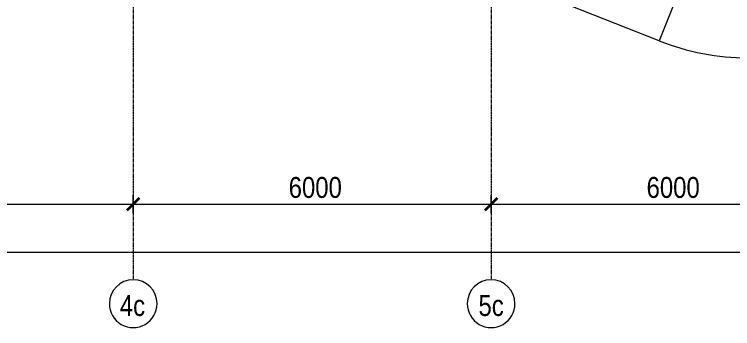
# Model space of a CAD drawing. Header units: metres. Extents: x 19799 to 227756, y -64119 to 286334.
# Drawn here: x 46070 to 58112, y -64119 to -58859 of the extents above; entities that cross this region are included whole.
import ezdxf

# ---------------------------------------------------------------- set-up
doc = ezdxf.new("R2010")
doc.units = ezdxf.units.M
doc.linetypes.add('ADSK_Линия сетки', pattern=[21, 12, -3, 3, -3])
for name, color, linetype, lineweight in [('A-ANNO-DIMS', 7, 'Continuous', 9), ('A-ANNO-DIMS-100', 7, 'Continuous', 9), ('A-DETL-MBND', 7, 'Continuous', 5), ('S-GRID', 7, 'Continuous', 9), ('S-GRID-IDEN', 7, 'Continuous', 9)]:
    doc.layers.add(name, color=color, linetype=linetype, lineweight=lineweight)
doc.styles.add('GOST Common_I', font='ARIALN.TTF', dxfattribs={"height": 350})
doc.dimstyles.new('ADSK_Основной_3_5', dxfattribs={"dimscale": 304.8, "dimtxt": 352.000249, "dimasz": 0.695866, "dimexe": 0.492126, "dimexo": 0.984252, "dimgap": 0, "dimtad": 1, "dimdec": 3, "dimrnd": 0.001, "dimdsep": 46, "dimtxsty": 'GOST Common_I', "dimblk1": 'OBLIQUE', "dimblk2": 'OBLIQUE', "dimsah": 1, "dimcen": 0.09, "dimdle": 0.492126, "dimazin": 0, "dimtfac": 1, "dimtdec": 4, "dimtix": 1, "dimtmove": 0, "dimatfit": 3, "dimfxl": 1, "dimtvp": 1, "dimtolj": 1, "dimtzin": 0, "dimarcsym": 2})

# ---------------------------------------------------------------- blocks, each defined once
blk = doc.blocks.new('Ось сетки - D8-1256827-2 этаж')
at = {"layer": 'S-GRID-IDEN'}
for start, end in [(360, 180), (180, 360)]:
    blk.add_arc((0, 0), 4, start, end, dxfattribs=at)
blk = doc.blocks.new('DIMBLOCK3-2 этаж')
at = {"layer": 'A-ANNO-DIMS-100', "transparency": 16777216}
for p, q in [((42063, -62188), (42063, -61888)), ((48063, -62188), (48063, -61888)), ((42063, -62038), (48063, -62038)), ((42063, -62038), (42063, -62188)), ((48063, -62038), (48063, -62188))]:
    blk.add_line(p, q, dxfattribs=at)
at = {"layer": 'A-ANNO-DIMS-100', "lineweight": 35, "transparency": 16777216}
for p, q in [((42063, -62038), (42169, -61932)), ((48063, -62038), (48169, -61932)), ((42063, -62038), (41957, -62144)), ((48063, -62038), (47957, -62144))]:
    blk.add_line(p, q, dxfattribs=at)
at = {"layer": 'A-ANNO-DIMS-100', "color": 0, "transparency": 16777216, "insert": (44669, -61581), "char_height": 350, "width": 945.03, "attachment_point": 1, "line_spacing_factor": 1.022761, "style": 'GOST Common_I'}
blk.add_mtext('6000', dxfattribs=at)
blk = doc.blocks.new('_Oblique')
at = {"color": 0, "linetype": 'ByBlock', "lineweight": -2}
blk.add_line((-0.5, -0.5), (0.5, 0.5), dxfattribs=at)
blk = doc.blocks.new('DIMBLOCK4-2 этаж')
at = {"layer": 'A-ANNO-DIMS-100', "transparency": 16777216}
for p, q in [((48063, -62188), (48063, -61888)), ((54063, -62188), (54063, -61888)), ((48063, -62038), (54063, -62038)), ((48063, -62038), (48063, -62188)), ((54063, -62038), (54063, -62188))]:
    blk.add_line(p, q, dxfattribs=at)
at = {"layer": 'A-ANNO-DIMS-100', "lineweight": 35, "transparency": 16777216}
for p, q in [((48063, -62038), (48169, -61932)), ((54063, -62038), (54169, -61932)), ((48063, -62038), (47957, -62144)), ((54063, -62038), (53957, -62144))]:
    blk.add_line(p, q, dxfattribs=at)
at = {"layer": 'A-ANNO-DIMS-100', "color": 0, "transparency": 16777216, "insert": (50669, -61581), "char_height": 350, "width": 945.03, "attachment_point": 1, "line_spacing_factor": 1.022761, "style": 'GOST Common_I'}
blk.add_mtext('6000', dxfattribs=at)
blk = doc.blocks.new('DIMBLOCK5-2 этаж')
at = {"layer": 'A-ANNO-DIMS-100', "transparency": 16777216}
for p, q in [((54063, -62188), (54063, -61888)), ((60063, -62188), (60063, -61888)), ((54063, -62038), (60063, -62038)), ((54063, -62038), (54063, -62188)), ((60063, -62038), (60063, -62188))]:
    blk.add_line(p, q, dxfattribs=at)
at = {"layer": 'A-ANNO-DIMS-100', "lineweight": 35, "transparency": 16777216}
for p, q in [((54063, -62038), (54169, -61932)), ((60063, -62038), (60169, -61932)), ((54063, -62038), (53957, -62144)), ((60063, -62038), (59957, -62144))]:
    blk.add_line(p, q, dxfattribs=at)
at = {"layer": 'A-ANNO-DIMS-100', "color": 0, "transparency": 16777216, "insert": (56669, -61581), "char_height": 350, "width": 945.03, "attachment_point": 1, "line_spacing_factor": 1.022761, "style": 'GOST Common_I'}
blk.add_mtext('6000', dxfattribs=at)
blk = doc.blocks.new('DIMBLOCK15-2 этаж')
at = {"layer": 'A-ANNO-DIMS-100', "transparency": 16777216}
for p, q in [((32663, -62894), (32663, -62688)), ((87463, -62894), (87463, -62688)), ((32513, -62838), (87613, -62838)), ((32663, -62838), (32663, -62894)), ((87463, -62838), (87463, -62894))]:
    blk.add_line(p, q, dxfattribs=at)
at = {"layer": 'A-ANNO-DIMS-100', "lineweight": 35, "transparency": 16777216}
for p, q in [((32663, -62838), (32769, -62732)), ((87463, -62838), (87569, -62732)), ((32663, -62838), (32557, -62944)), ((87463, -62838), (87357, -62944))]:
    blk.add_line(p, q, dxfattribs=at)
at = {"layer": 'A-ANNO-DIMS-100', "color": 0, "transparency": 16777216, "insert": (59556, -62381), "char_height": 350, "width": 1217.09, "attachment_point": 1, "line_spacing_factor": 1.022761, "style": 'GOST Common_I'}
blk.add_mtext('54800', dxfattribs=at)

msp = doc.modelspace()

# ---------------------------------------------------------------- linework, layer by layer
at = {"layer": 'A-DETL-MBND'}
for p, q in [((56882.9594, -59302.773), (54004.0796, -58166.373)), ((57205.0545, -58486.7987), (56882.9594, -59302.773))]:
    msp.add_line(p, q, dxfattribs=at)
msp.add_arc((58369.9839, -55535.6443), 4050, 248.45902408, 270, dxfattribs=at)
at = {"layer": 'S-GRID', "linetype": 'ADSK_Линия сетки'}
for p, q in [((48062.6532, -39335.6443), (48062.6532, -63301.3643)), ((54062.6532, -39335.6443), (54062.6532, -63301.3643))]:
    msp.add_line(p, q, dxfattribs=at)

# ---------------------------------------------------------------- block references
at = {"layer": 'S-GRID-IDEN', "xscale": 99.99999999999993, "yscale": 99.99999999999993, "zscale": 99.99999999999993, "rotation": 180}
for p in [(48062.6532, -63701.3643), (54062.6532, -63701.3643)]:
    msp.add_blockref('Ось сетки - D8-1256827-2 этаж', p, dxfattribs=at)

# ---------------------------------------------------------------- texts
at = {"layer": 'S-GRID-IDEN', "char_height": 350, "attachment_point": 1, "style": 'GOST Common_I'}
for s, insert, width in [('4с', (47837.9192, -63557.5005), 493.8395), ('5с', (53851.1192, -63557.5005), 461.772)]:
    msp.add_mtext(s, dxfattribs=dict(at, insert=insert, width=width))

# ---------------------------------------------------------------- dimensions: what is measured, and where the dimension line sits
at = {"layer": 'A-ANNO-DIMS'}
for base, p1, p2, override, picture, middle in [((48062.6532, -62037.9522), (42062.6532, -61887.9749), (48062.6532, -61887.9749), {"dimpost": '<>', "dimfxl": 6000}, 'DIMBLOCK3-2 этаж', (45062.6532, -61862.9522)), ((54062.6532, -62037.9522), (48062.6532, -61887.9749), (54062.6532, -61887.9749), {"dimpost": '<>', "dimfxl": 6000}, 'DIMBLOCK4-2 этаж', (51062.6532, -61862.9522)), ((60062.6532, -62037.9522), (54062.6532, -61887.9749), (60062.6532, -61887.9749), {"dimpost": '<>', "dimfxl": 6000}, 'DIMBLOCK5-2 этаж', (57062.6532, -61862.9522)), ((87462.6532, -62837.9522), (32662.6532, -62593.647), (87462.6532, -62593.647), {"dimpost": '<>', "dimfxl": 54800}, 'DIMBLOCK15-2 этаж', (60062.6532, -62662.9522))]:
    dim = msp.add_linear_dim(base=base, p1=p1, p2=p2, dimstyle='ADSK_Основной_3_5', override=override, dxfattribs=at)
    dim.commit()
    dim.dimension.update_dxf_attribs({"geometry": picture, "text_midpoint": middle})

doc.saveas('drawing.dxf')
